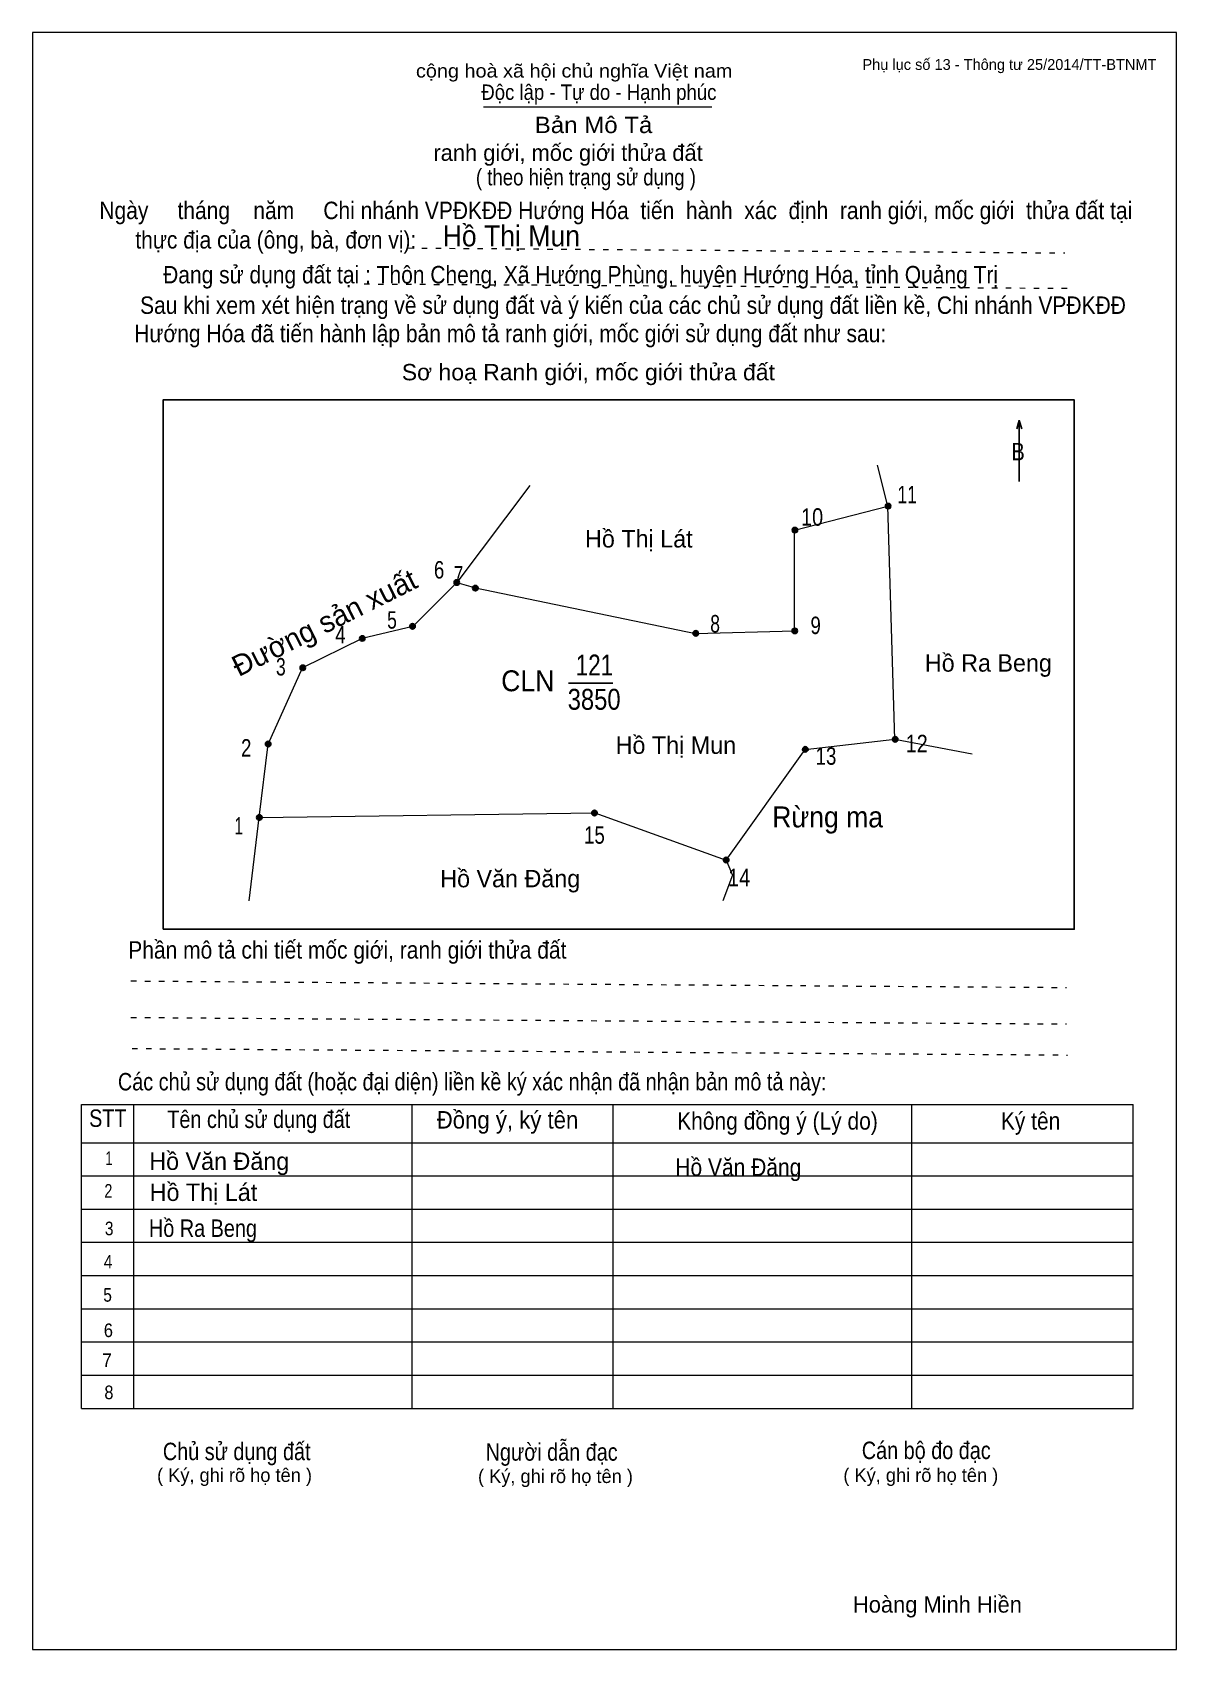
# Model space of a CAD drawing. Header units: centimetres. Extents: x 0 to 21, y 0 to 29.7.
import ezdxf
from ezdxf.enums import TextEntityAlignment as Align

# ---------------------------------------------------------------- set-up
doc = ezdxf.new("R2010")
doc.units = ezdxf.units.CM
doc.header["$LTSCALE"] = 0.13
doc.linetypes.add('DOTTED', pattern=[1.5, 0.3, -1.2])
for name, color, linetype, lineweight in [('1', 7, 'Continuous', 13), ('32', 7, 'Continuous', 25), ('33', 7, 'Continuous', 25), ('6', 7, 'Continuous', 13), ('62', 7, 'Continuous', 13)]:
    doc.layers.add(name, color=color, linetype=linetype, lineweight=lineweight)
doc.layers.add('34', color=7, linetype='Continuous')
doc.layers.add('63', color=7, linetype='Continuous')

msp = doc.modelspace()

# ---------------------------------------------------------------- hatches: boundary and pattern name
at = {"layer": '32'}
for points in [[(15.7548, 21.0005, 1), (15.6548, 21.0005, 1)], [(14.0435, 20.5591, 1), (13.9435, 20.5591, 1)], [(7.8388, 19.597, 1), (7.7388, 19.597, 1)], [(8.18, 19.4937, 1), (8.08, 19.4937, 1)], [(7.027, 18.7925, 1), (6.927, 18.7925, 1)], [(12.2257, 18.6631, 1), (12.1257, 18.6631, 1)], [(14.0414, 18.709, 1), (13.9414, 18.709, 1)], [(6.1045, 18.5692, 1), (6.0045, 18.5692, 1)], [(5.012, 18.0307, 1), (4.912, 18.0307, 1)], [(4.3775, 16.6303, 1), (4.2775, 16.6303, 1)], [(15.8853, 16.718, 1), (15.7853, 16.718, 1)], [(14.2355, 16.5333, 1), (14.1355, 16.5333, 1)], [(4.2158, 15.2832, 1), (4.1158, 15.2832, 1)], [(10.3662, 15.3645, 1), (10.2662, 15.3645, 1)], [(12.784, 14.5005, 1), (12.684, 14.5005, 1)]]:
    msp.add_hatch(color=256, dxfattribs=at).paths.add_polyline_path(points)

# ---------------------------------------------------------------- linework, layer by layer
at = {"layer": '1'}
msp.add_lwpolyline([(21, 0), (21, 29.7), (0, 29.7), (0, 0)], close=True, dxfattribs=at)
at = {"layer": '32'}
for centre in [(15.7048, 21.0005), (13.9935, 20.5591), (7.7888, 19.597), (8.13, 19.4937), (6.977, 18.7925), (12.1757, 18.6631), (13.9914, 18.709), (6.0545, 18.5692), (4.962, 18.0307), (4.3275, 16.6303), (15.8353, 16.718), (14.1855, 16.5333), (4.1658, 15.2832), (10.3162, 15.3645), (12.734, 14.5005)]:
    msp.add_circle(centre, 0.05, dxfattribs=at)
at = {"layer": '33'}
msp.add_line((9.84, 17.75), (10.65, 17.75), dxfattribs=at)
at = {"layer": '6'}
for p, q in [((9.13, 21.38), (7.79, 19.6)), ((15.83, 16.72), (17.25, 16.45)), ((3.98, 13.75), (4.16, 15.28))]:
    msp.add_line(p, q, dxfattribs=at)
for points in [[(15.83, 16.72), (15.7, 21), (15.51, 21.75)], [(7.79, 19.6), (8.13, 19.5), (12.17, 18.66), (13.99, 18.71), (13.99, 20.56), (15.7, 21)], [(7.79, 19.6), (6.98, 18.79), (6.05, 18.57), (4.96, 18.03)], [(4.16, 15.28), (4.33, 16.63), (4.96, 18.03)], [(12.73, 14.5), (14.18, 16.53), (15.83, 16.72)], [(4.16, 15.28), (10.32, 15.37), (12.73, 14.5)], [(12.73, 14.5), (12.85, 14.22), (12.67, 13.75)]]:
    msp.add_lwpolyline(points, dxfattribs=at)
at = {"layer": '62'}
for p, q in [((8.28, 28.33), (12.47, 28.33)), ((0.9, 10.01), (20.2, 10.01)), ((0.9, 4.43), (0.9, 10.01)), ((1.86, 4.43), (1.86, 10.01)), ((6.97, 4.43), (6.97, 9.99)), ((10.66, 4.43), (10.66, 9.99)), ((16.14, 4.43), (16.14, 10.01)), ((20.2, 4.43), (20.2, 10.01)), ((0.9, 9.31), (20.2, 9.31)), ((0.9, 8.7), (20.2, 8.7)), ((0.9, 8.09), (20.2, 8.09)), ((0.9, 7.48), (20.2, 7.48)), ((0.9, 6.87), (20.2, 6.87)), ((0.9, 6.26), (20.2, 6.26)), ((0.9, 5.65), (20.2, 5.65)), ((0.9, 5.04), (20.2, 5.04)), ((0.9, 4.43), (20.2, 4.43))]:
    msp.add_line(p, q, dxfattribs=at)
at = {"layer": '62', "linetype": 'DOTTED'}
for p, q in [((6.89, 25.74), (18.95, 25.65)), ((6.09, 25.08), (19.04, 25)), ((1.81, 12.28), (18.98, 12.16)), ((1.81, 11.61), (18.98, 11.49)), ((1.83, 11.04), (19, 10.92))]:
    msp.add_line(p, q, dxfattribs=at)
at = {"layer": '62', "lineweight": 25}
for p, q in [((18.11, 22.58), (18.11, 21.45)), ((18.11, 22.57), (18.07, 22.42)), ((18.11, 22.57), (18.16, 22.42))]:
    msp.add_line(p, q, dxfattribs=at)
msp.add_lwpolyline([(2.4, 13.23), (19.12, 13.23), (19.12, 22.95), (2.4, 22.95)], close=True, dxfattribs=at)

# ---------------------------------------------------------------- texts
at = {"layer": '32'}
for s, width, p in [('11', 0.75, (16.055, 21.05)), ('10', 0.85, (14.31, 20.64)), ('6', 0.8, (7.465, 19.67)), ('7', 0.75, (7.82, 19.58)), ('5', 0.75, (6.6, 18.75)), ('4', 0.8, (5.655, 18.48)), ('8', 0.75, (12.53, 18.68)), ('9', 0.8, (14.375, 18.65)), ('3', 0.75, (4.56, 17.89)), ('2', 0.8, (3.925, 16.4)), ('12', 0.85, (16.23, 16.48)), ('13', 0.8, (14.565, 16.25)), ('1', 0.65, (3.79, 14.97)), ('15', 0.8, (10.315, 14.8)), ('14', 0.85, (12.97, 14.02))]:
    msp.add_text(s, height=0.32, dxfattribs=dict(at, width=width)).set_placement(p, align=Align.CENTER)
at = {"layer": '33'}
for s, p in [('Hồ Thị Lát', (11.13, 20.24)), ('Hồ Ra Beng', (17.545, 17.96)), ('Hồ Thị Mun', (11.81, 16.45)), ('Hồ Văn Đăng', (8.77, 14)), ('Hồ Văn Đăng', (3.43, 8.81)), ('Hồ Thị Lát', (3.14, 8.24))]:
    msp.add_text(s, height=0.32, dxfattribs=at).set_placement(p, align=Align.CENTER)
msp.add_text('Đường sản xuất', height=0.3839, rotation=26.587, dxfattribs=at).set_placement((5.4441, 18.6879), align=Align.CENTER)
for s, width, p in [('121', 0.8, (10.315, 17.89)), ('3850', 0.85, (10.31, 17.26)), ('Rừng ma', 0.95, (14.595, 15.1))]:
    msp.add_text(s, height=0.3839, dxfattribs=dict(at, width=width)).set_placement(p, align=Align.CENTER)
at = {"layer": '33', "width": 0.95}
msp.add_text('CLN', height=0.3839, dxfattribs=at).set_placement((9.58, 17.6), align=Align.RIGHT)
at = {"layer": '34'}
for s, height, width, p in [('Hồ Thị Mun', 0.3839, 0.95, (7.53, 25.77)), ('Hồ Văn Đăng', 0.32, 0.9, (11.8, 8.7)), ('Hồ Ra Beng', 0.32, 0.85, (2.14, 7.58))]:
    msp.add_text(s, height=height, dxfattribs=dict(at, width=width)).set_placement(p)
at = {"layer": '62'}
for s, height, width, p in [('cộng hoà xã hội chủ nghĩa Việt nam', 0.2474, 1.1, (7.04, 28.87)), ('Độc lập - Tự do - Hạnh phúc', 0.2828, 0.9, (8.24, 28.46)), ('Bản Mô Tả', 0.3, 1.1, (9.22, 27.85)), ('( theo hiện trạng sử dụng )', 0.3, 0.85, (8.14, 26.89)), ('Ngày     tháng    năm     Chi nhánh VPĐKĐĐ Hướng Hóa  tiến  hành  xác  định  ranh giới, mốc giới  thửa đất tại ', 0.32, 0.9, (1.23, 26.27)), ('thực địa của (ông, bà, đơn vị): ', 0.32, 0.9, (1.89, 25.73)), ('Đang sử dụng đất tại : Thôn Cheng, Xã Hướng Phùng, huyện Hướng Hóa, tỉnh Quảng Trị', 0.32, 0.9, (2.4, 25.09)), (' Sau khi xem xét hiện trạng về sử dụng đất và ý kiến của các chủ sử dụng đất liền kề, Chi nhánh VPĐKĐĐ ', 0.32, 0.9, (1.87, 24.53)), ('Hướng Hóa đã tiến hành lập bản mô tả ranh giới, mốc giới sử dụng đất như sau:', 0.32, 0.9, (1.87, 24.01)), ('Sơ hoạ Ranh giới, mốc giới thửa đất', 0.3, 1.05, (6.78, 23.31)), ('B', 0.32, 0.85, (17.97, 21.84)), ('Phần mô tả chi tiết mốc giới, ranh giới thửa đất ', 0.32, 0.9, (1.76, 12.69)), ('Các chủ sử dụng đất (hoặc đại diện) liền kề ký xác nhận đã nhận bản mô tả này:', 0.32, 0.85, (1.57, 10.27))]:
    msp.add_text(s, height=height, dxfattribs=dict(at, width=width)).set_placement(p)
msp.add_text('ranh giới, mốc giới thửa đất', height=0.3, dxfattribs=at).set_placement((7.36, 27.34))
for s, height, width, p in [('STT', 0.32, 0.85, (1.385, 9.6)), ('Tên chủ sử dụng đất', 0.32, 0.85, (4.155, 9.58)), ('Đồng ý, ký tên', 0.32, 0.95, (8.72, 9.57)), ('Không đồng ý (Lý do)', 0.32, 0.9, (13.675, 9.55)), ('Ký tên', 0.32, 0.9, (18.32, 9.55)), ('1', 0.25, 0.7, (1.405, 8.9)), ('2', 0.25, 0.8, (1.395, 8.3)), ('3', 0.25, 0.85, (1.41, 7.61)), ('4', 0.25, 0.85, (1.39, 7)), ('5', 0.25, 0.85, (1.38, 6.39)), ('6', 0.25, 0.9, (1.395, 5.74)), ('7', 0.25, 0.95, (1.37, 5.19)), ('8', 0.25, 0.9, (1.405, 4.6)), ('Người dẫn đạc', 0.32, 0.85, (9.53, 3.47)), ('Chủ sử dụng đất', 0.32, 0.85, (3.75, 3.48)), ('Cán bộ đo đạc', 0.32, 0.85, (16.405, 3.5))]:
    msp.add_text(s, height=height, dxfattribs=dict(at, width=width)).set_placement(p, align=Align.CENTER)
for p in [(3.71, 3.08), (9.6, 3.06), (16.305, 3.08)]:
    msp.add_text('( Ký, ghi rõ họ tên )', height=0.25, dxfattribs=at).set_placement(p, align=Align.CENTER)
at = {"layer": '63'}
msp.add_text('Phụ lục số 13 - Thông tư 25/2014/TT-BTNMT', height=0.2, dxfattribs=at).set_placement((20.63, 29.01), align=Align.RIGHT)
msp.add_text('Hoàng Minh Hiền', height=0.3, dxfattribs=at).set_placement((16.61, 0.68), align=Align.CENTER)

doc.saveas('drawing.dxf')
